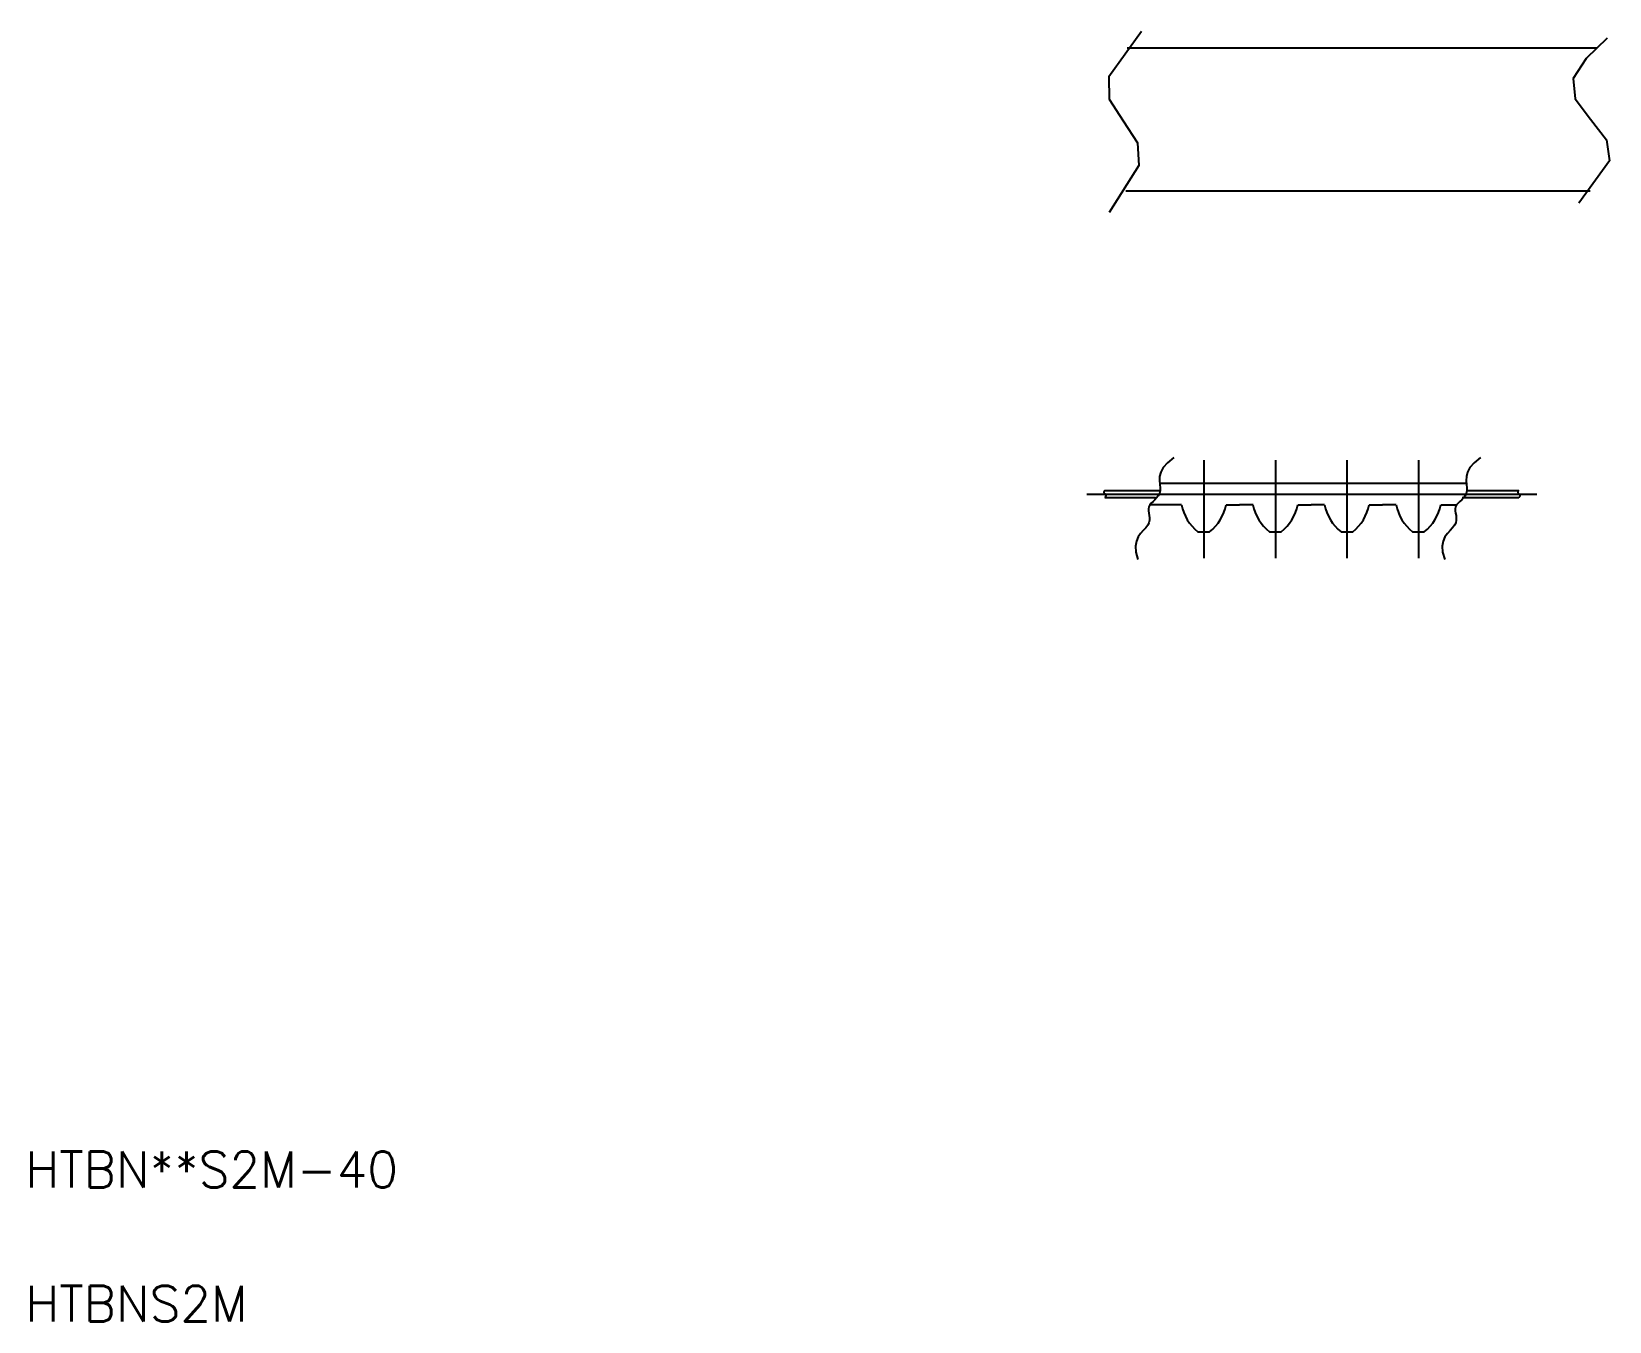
# Model space of a CAD drawing. Extents: x 2.7 to 46.8, y 2.5 to 38.6.
import ezdxf

# ---------------------------------------------------------------- set-up
doc = ezdxf.new("R2010")
doc.units = 0
doc.linetypes.add('CENTER', pattern=[50.8, 31.75, -6.35, 6.35, -6.35])
doc.layers.get('0').update_dxf_attribs({"linetype": 'CONTINUOUS'})
doc.layers.add('CENTER', color=1, linetype='CENTER')
doc.styles.get("Standard").update_dxf_attribs({"font": 'txt', "bigfont": 'BIGFONT'})

msp = doc.modelspace()

# ---------------------------------------------------------------- linework, layer by layer
at = {"color": 7, "linetype": 'CONTINUOUS'}
for p, q in [((33.295, 38.121), (46.42, 38.121)), ((33.255, 34.121), (46.24, 34.121)), ((32.667, 25.742), (34.207, 25.742)), ((34.201, 25.942), (42.777, 25.942)), ((36.345, 25.942), (36.345, 25.942)), ((38.489, 25.942), (38.489, 25.942)), ((42.783, 25.742), (44.243, 25.742)), ((32.667, 25.542), (34.084, 25.542)), ((34.813, 25.342), (33.933, 25.342)), ((36.062, 25.342), (36.437, 25.342)), ((36.813, 25.342), (36.437, 25.342)), ((38.062, 25.342), (38.437, 25.342)), ((38.813, 25.342), (38.437, 25.342)), ((40.062, 25.342), (40.437, 25.342)), ((40.813, 25.342), (40.437, 25.342)), ((42.062, 25.342), (42.509, 25.342)), ((42.66, 25.542), (44.243, 25.542)), ((35.274, 24.582), (35.601, 24.582)), ((37.274, 24.582), (37.601, 24.582)), ((39.274, 24.582), (39.601, 24.582)), ((39.323, 24.582), (39.552, 24.582)), ((41.274, 24.582), (41.601, 24.582))]:
    msp.add_line(p, q, dxfattribs=at)
at = {"color": 3, "linetype": 'CONTINUOUS', "flags": 128}
for points in [[(33.699, 38.576), (32.783, 37.305), (32.791, 36.686), (33.187, 36.078), (33.588, 35.465), (33.617, 34.83), (32.791, 33.512)], [(46.712, 38.387), (46.126, 37.826), (45.758, 37.263), (45.818, 36.697), (46.249, 36.125), (46.689, 35.547), (46.776, 34.961), (45.918, 33.777)]]:
    msp.add_lwpolyline(points, dxfattribs=at)
at = {"color": 3, "linetype": 'CONTINUOUS'}
for points in [[(34.598, 26.66), (34.42, 26.518), (34.302, 26.382), (34.234, 26.252), (34.202, 26.13), (34.196, 26.016), (34.204, 25.91), (34.214, 25.815), (34.215, 25.73), (34.198, 25.656), (34.165, 25.591), (34.12, 25.534), (34.07, 25.482), (34.018, 25.433), (33.969, 25.385), (33.928, 25.337), (33.901, 25.286), (33.89, 25.231), (33.891, 25.171), (33.9, 25.108), (33.911, 25.043), (33.918, 24.975), (33.917, 24.906), (33.903, 24.837), (33.869, 24.767), (33.814, 24.697), (33.744, 24.623), (33.671, 24.54), (33.603, 24.442), (33.552, 24.325), (33.527, 24.183), (33.538, 24.012), (33.596, 23.806)], [(43.174, 26.66), (42.996, 26.518), (42.878, 26.382), (42.81, 26.252), (42.778, 26.13), (42.772, 26.016), (42.78, 25.91), (42.79, 25.815), (42.791, 25.73), (42.774, 25.656), (42.741, 25.591), (42.696, 25.534), (42.646, 25.482), (42.594, 25.433), (42.545, 25.385), (42.504, 25.337), (42.477, 25.286), (42.466, 25.231), (42.467, 25.171), (42.476, 25.108), (42.487, 25.043), (42.494, 24.975), (42.493, 24.906), (42.479, 24.837), (42.445, 24.767), (42.39, 24.697), (42.32, 24.623), (42.247, 24.54), (42.179, 24.442), (42.128, 24.325), (42.103, 24.183), (42.114, 24.012), (42.172, 23.806)], [(32.667, 25.742), (32.652, 25.725), (32.643, 25.709), (32.639, 25.695), (32.639, 25.683), (32.643, 25.672), (32.65, 25.661), (32.658, 25.652), (32.667, 25.642), (32.677, 25.633), (32.685, 25.623), (32.692, 25.613), (32.696, 25.602), (32.696, 25.589), (32.692, 25.576), (32.683, 25.56), (32.667, 25.542)], [(44.243, 25.742), (44.228, 25.725), (44.219, 25.709), (44.215, 25.696), (44.215, 25.683), (44.218, 25.673), (44.224, 25.663), (44.231, 25.655), (44.239, 25.646), (44.247, 25.639), (44.254, 25.631), (44.26, 25.624), (44.265, 25.617), (44.269, 25.61), (44.272, 25.603), (44.273, 25.596), (44.273, 25.588), (44.27, 25.58), (44.266, 25.572), (44.26, 25.563), (44.254, 25.555), (44.247, 25.546), (44.239, 25.538)]]:
    msp.add_lwpolyline(points, dxfattribs=at)
at = {"color": 7, "linetype": 'CONTINUOUS'}
for centre, start, end in [((36.087, 25.596), 191.2799, 231.2606), ((34.787, 25.596), 308.7394, 348.7201), ((38.087, 25.596), 191.2799, 231.2606), ((36.787, 25.596), 308.7394, 348.7201), ((40.087, 25.596), 191.2799, 231.2606), ((38.787, 25.596), 308.7394, 348.7201), ((42.087, 25.596), 191.2799, 231.2606), ((40.787, 25.596), 308.7394, 348.7201)]:
    msp.add_arc(centre, 1.3, start, end, dxfattribs=at)
at = {"layer": 'CENTER', "color": 1, "linetype": 'CENTER'}
for p, q in [((35.437, 26.585), (35.437, 23.851)), ((37.437, 26.585), (37.437, 23.851)), ((39.437, 26.585), (39.437, 23.851)), ((41.437, 26.585), (41.437, 23.851)), ((32.167, 25.642), (44.743, 25.642))]:
    msp.add_line(p, q, dxfattribs=at)

# ---------------------------------------------------------------- texts
at = {"color": 7, "linetype": 'CONTINUOUS'}
for s, p in [('HTBN**S2M-40', (2.5, 6.25)), ('HTBNS2M', (2.5, 2.5))]:
    msp.add_text(s, height=1, dxfattribs=at).set_placement(p)

doc.saveas('drawing.dxf')
